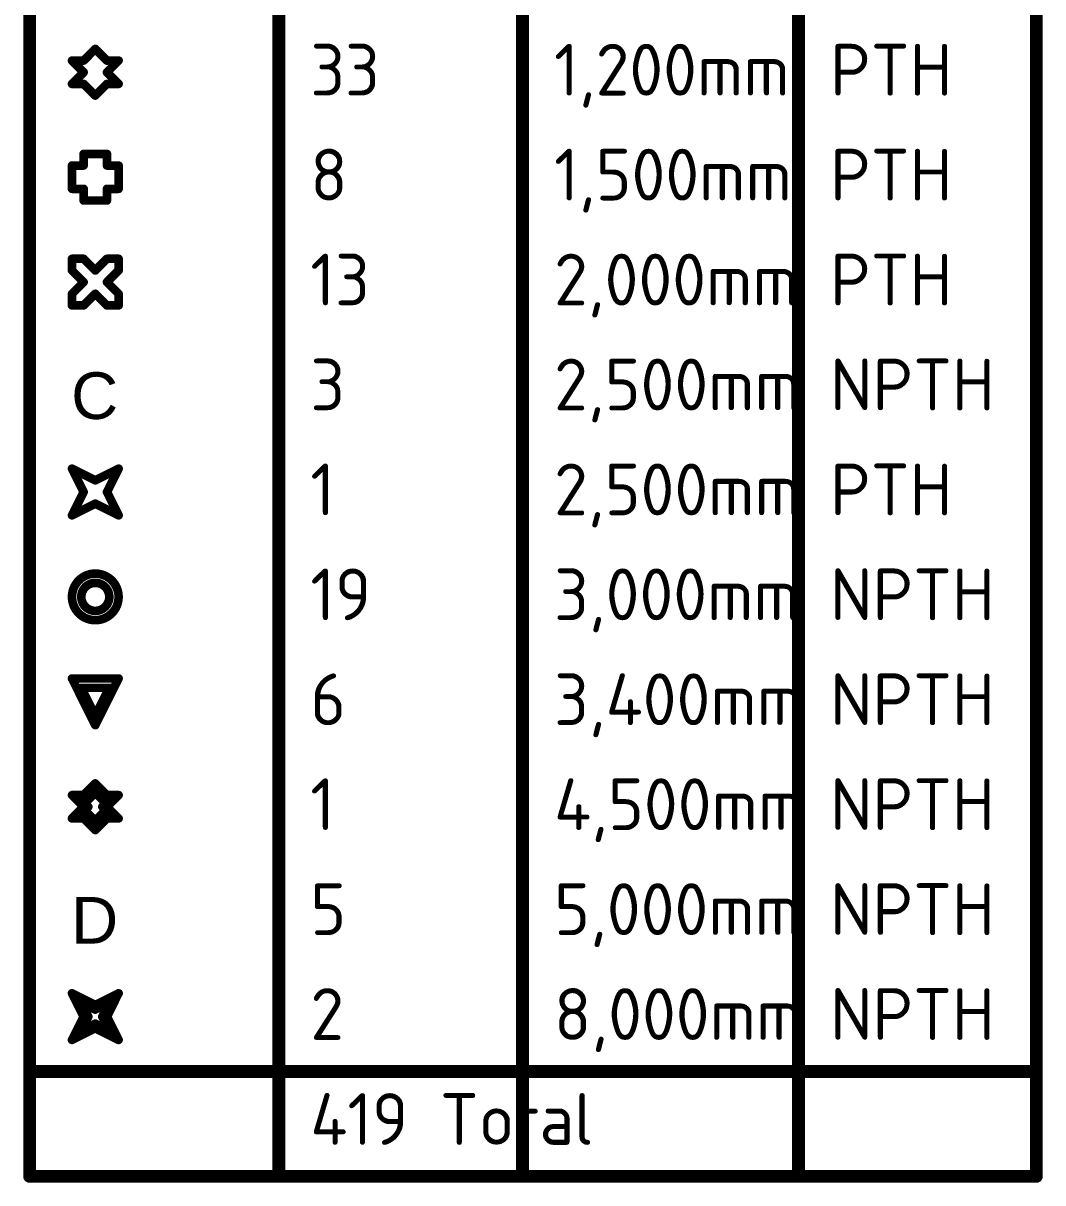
# Model space of a CAD drawing. Header units: millimetres. Extents: x 3219 to 51106, y -14166 to 2063.
# Drawn here: x 5600.65 to 5630.69, y 1998.04 to 2032.2 of the extents above; entities that cross this region are included whole.
import ezdxf

# ---------------------------------------------------------------- set-up
doc = ezdxf.new("R2010")
doc.units = ezdxf.units.MM
doc.layers.add('Drill Drawing', color=1, linetype='Continuous')
doc.styles.add('Arial', font='arial.ttf', dxfattribs={"height": 3})
doc.styles.add('GOST type B', font='GOST_B.TTF', dxfattribs={"height": 3.5})

msp = doc.modelspace()

# ---------------------------------------------------------------- linework, layer by layer
at = {"layer": 'Drill Drawing'}
for points in [[(5600.839, 1998.229, 0.381, 0.381, 0), (5600.839, 2063.135, 0.381, 0.381, 0)], [(5608.179, 1998.229, 0.381, 0.381, 0), (5608.179, 2063.135, 0.381, 0.381, 0)], [(5615.361, 1998.229, 0.381, 0.381, 0), (5615.361, 2063.135, 0.381, 0.381, 0)], [(5623.491, 1998.229, 0.381, 0.381, 0), (5623.491, 2063.135, 0.381, 0.381, 0)], [(5630.495, 1998.229, 0.381, 0.381, 0), (5630.495, 2063.135, 0.381, 0.381, 0)], [(5602.429, 2031.094, 0.254, 0.254, 0), (5602.772, 2031.437, 0.254, 0.254, 0)], [(5602.772, 2031.437, 0.254, 0.254, 0), (5603.116, 2031.094, 0.254, 0.254, 0)], [(5602.086, 2031.094, 0.254, 0.254, 0), (5602.429, 2030.75, 0.254, 0.254, 0)], [(5602.086, 2031.094, 0.254, 0.254, 0), (5602.429, 2031.094, 0.254, 0.254, 0)], [(5603.116, 2031.094, 0.254, 0.254, 0), (5603.459, 2031.094, 0.254, 0.254, 0)], [(5603.116, 2030.75, 0.254, 0.254, 0), (5603.459, 2031.094, 0.254, 0.254, 0)], [(5602.086, 2030.407, 0.254, 0.254, 0), (5602.429, 2030.75, 0.254, 0.254, 0)], [(5603.116, 2030.75, 0.254, 0.254, 0), (5603.459, 2030.407, 0.254, 0.254, 0)], [(5602.086, 2030.407, 0.254, 0.254, 0), (5602.429, 2030.407, 0.254, 0.254, 0)], [(5602.429, 2030.407, 0.254, 0.254, 0), (5602.772, 2030.064, 0.254, 0.254, 0)], [(5602.772, 2030.064, 0.254, 0.254, 0), (5603.116, 2030.407, 0.254, 0.254, 0)], [(5603.116, 2030.407, 0.254, 0.254, 0), (5603.459, 2030.407, 0.254, 0.254, 0)], [(5602.429, 2028.003, 0.254, 0.254, 0), (5602.429, 2028.346, 0.254, 0.254, 0)], [(5602.429, 2028.346, 0.254, 0.254, 0), (5603.116, 2028.346, 0.254, 0.254, 0)], [(5603.116, 2028.003, 0.254, 0.254, 0), (5603.116, 2028.346, 0.254, 0.254, 0)], [(5602.086, 2027.316, 0.254, 0.254, 0), (5602.086, 2028.003, 0.254, 0.254, 0)], [(5602.086, 2028.003, 0.254, 0.254, 0), (5602.429, 2028.003, 0.254, 0.254, 0)], [(5603.116, 2028.003, 0.254, 0.254, 0), (5603.459, 2028.003, 0.254, 0.254, 0)], [(5603.459, 2027.316, 0.254, 0.254, 0), (5603.459, 2028.003, 0.254, 0.254, 0)], [(5602.086, 2027.316, 0.254, 0.254, 0), (5602.429, 2027.316, 0.254, 0.254, 0)], [(5602.429, 2026.973, 0.254, 0.254, 0), (5602.429, 2027.316, 0.254, 0.254, 0)], [(5603.116, 2027.316, 0.254, 0.254, 0), (5603.459, 2027.316, 0.254, 0.254, 0)], [(5603.116, 2026.973, 0.254, 0.254, 0), (5603.116, 2027.316, 0.254, 0.254, 0)], [(5602.429, 2026.973, 0.254, 0.254, 0), (5603.116, 2026.973, 0.254, 0.254, 0)], [(5602.086, 2024.912, 0.254, 0.254, 0), (5602.086, 2025.256, 0.254, 0.254, 0)], [(5602.086, 2025.256, 0.254, 0.254, 0), (5602.429, 2025.256, 0.254, 0.254, 0)], [(5602.429, 2025.256, 0.254, 0.254, 0), (5602.772, 2024.912, 0.254, 0.254, 0)], [(5602.772, 2024.912, 0.254, 0.254, 0), (5603.116, 2025.256, 0.254, 0.254, 0)], [(5603.116, 2025.256, 0.254, 0.254, 0), (5603.459, 2025.256, 0.254, 0.254, 0)], [(5603.459, 2024.912, 0.254, 0.254, 0), (5603.459, 2025.256, 0.254, 0.254, 0)], [(5602.086, 2024.912, 0.254, 0.254, 0), (5602.429, 2024.569, 0.254, 0.254, 0)], [(5603.116, 2024.569, 0.254, 0.254, 0), (5603.459, 2024.912, 0.254, 0.254, 0)], [(5602.086, 2024.225, 0.254, 0.254, 0), (5602.429, 2024.569, 0.254, 0.254, 0)], [(5603.116, 2024.569, 0.254, 0.254, 0), (5603.459, 2024.225, 0.254, 0.254, 0)], [(5602.086, 2023.882, 0.254, 0.254, 0), (5602.086, 2024.225, 0.254, 0.254, 0)], [(5602.429, 2023.882, 0.254, 0.254, 0), (5602.772, 2024.225, 0.254, 0.254, 0)], [(5602.772, 2024.225, 0.254, 0.254, 0), (5603.116, 2023.882, 0.254, 0.254, 0)], [(5603.459, 2023.882, 0.254, 0.254, 0), (5603.459, 2024.225, 0.254, 0.254, 0)], [(5602.086, 2023.882, 0.254, 0.254, 0), (5602.429, 2023.882, 0.254, 0.254, 0)], [(5603.116, 2023.882, 0.254, 0.254, 0), (5603.459, 2023.882, 0.254, 0.254, 0)], [(5602.086, 2019.074, 0.254, 0.254, 0), (5602.772, 2018.731, 0.254, 0.254, 0)], [(5602.086, 2019.074, 0.254, 0.254, 0), (5602.429, 2018.387, 0.254, 0.254, 0)], [(5602.772, 2018.731, 0.254, 0.254, 0), (5603.459, 2019.074, 0.254, 0.254, 0)], [(5603.116, 2018.387, 0.254, 0.254, 0), (5603.459, 2019.074, 0.254, 0.254, 0)], [(5602.086, 2017.7, 0.254, 0.254, 0), (5602.429, 2018.387, 0.254, 0.254, 0)], [(5603.116, 2018.387, 0.254, 0.254, 0), (5603.459, 2017.7, 0.254, 0.254, 0)], [(5602.086, 2017.7, 0.254, 0.254, 0), (5602.772, 2018.044, 0.254, 0.254, 0)], [(5602.772, 2018.044, 0.254, 0.254, 0), (5603.459, 2017.7, 0.254, 0.254, 0)], [(5602.086, 2012.893, 0.254, 0.254, 0), (5603.459, 2012.893, 0.254, 0.254, 0)], [(5602.086, 2012.893, 0.254, 0.254, 0), (5602.772, 2011.519, 0.254, 0.254, 0)], [(5602.772, 2011.519, 0.254, 0.254, 0), (5603.459, 2012.893, 0.254, 0.254, 0)], [(5602.36, 2012.618, 0.254, 0.254, 0), (5603.185, 2012.618, 0.254, 0.254, 0)], [(5602.36, 2012.618, 0.254, 0.254, 0), (5602.772, 2011.794, 0.254, 0.254, 0)], [(5602.772, 2011.794, 0.254, 0.254, 0), (5603.185, 2012.618, 0.254, 0.254, 0)], [(5602.429, 2009.458, 0.254, 0.254, 0), (5602.772, 2009.802, 0.254, 0.254, 0)], [(5602.772, 2009.802, 0.254, 0.254, 0), (5603.116, 2009.458, 0.254, 0.254, 0)], [(5602.086, 2009.458, 0.254, 0.254, 0), (5602.429, 2009.115, 0.254, 0.254, 0)], [(5602.086, 2009.458, 0.254, 0.254, 0), (5602.429, 2009.458, 0.254, 0.254, 0)], [(5602.566, 2009.321, 0.254, 0.254, 0), (5602.772, 2009.527, 0.254, 0.254, 0)], [(5602.772, 2009.527, 0.254, 0.254, 0), (5602.979, 2009.321, 0.254, 0.254, 0)], [(5603.116, 2009.458, 0.254, 0.254, 0), (5603.459, 2009.458, 0.254, 0.254, 0)], [(5603.116, 2009.115, 0.254, 0.254, 0), (5603.459, 2009.458, 0.254, 0.254, 0)], [(5602.086, 2008.772, 0.254, 0.254, 0), (5602.429, 2009.115, 0.254, 0.254, 0)], [(5602.36, 2009.321, 0.254, 0.254, 0), (5602.566, 2009.115, 0.254, 0.254, 0)], [(5602.36, 2009.321, 0.254, 0.254, 0), (5602.566, 2009.321, 0.254, 0.254, 0)], [(5602.36, 2008.909, 0.254, 0.254, 0), (5602.566, 2009.115, 0.254, 0.254, 0)], [(5602.979, 2009.321, 0.254, 0.254, 0), (5603.185, 2009.321, 0.254, 0.254, 0)], [(5602.979, 2009.115, 0.254, 0.254, 0), (5603.185, 2009.321, 0.254, 0.254, 0)], [(5602.979, 2009.115, 0.254, 0.254, 0), (5603.185, 2008.909, 0.254, 0.254, 0)], [(5603.116, 2009.115, 0.254, 0.254, 0), (5603.459, 2008.772, 0.254, 0.254, 0)], [(5602.086, 2008.772, 0.254, 0.254, 0), (5602.429, 2008.772, 0.254, 0.254, 0)], [(5602.36, 2008.909, 0.254, 0.254, 0), (5602.566, 2008.909, 0.254, 0.254, 0)], [(5602.429, 2008.772, 0.254, 0.254, 0), (5602.772, 2008.428, 0.254, 0.254, 0)], [(5602.566, 2008.909, 0.254, 0.254, 0), (5602.772, 2008.703, 0.254, 0.254, 0)], [(5602.772, 2008.703, 0.254, 0.254, 0), (5602.979, 2008.909, 0.254, 0.254, 0)], [(5602.772, 2008.428, 0.254, 0.254, 0), (5603.116, 2008.772, 0.254, 0.254, 0)], [(5602.979, 2008.909, 0.254, 0.254, 0), (5603.185, 2008.909, 0.254, 0.254, 0)], [(5603.116, 2008.772, 0.254, 0.254, 0), (5603.459, 2008.772, 0.254, 0.254, 0)], [(5602.086, 2003.62, 0.254, 0.254, 0), (5602.772, 2003.277, 0.254, 0.254, 0)], [(5602.086, 2003.62, 0.254, 0.254, 0), (5602.429, 2002.933, 0.254, 0.254, 0)], [(5602.772, 2003.277, 0.254, 0.254, 0), (5603.459, 2003.62, 0.254, 0.254, 0)], [(5603.116, 2002.933, 0.254, 0.254, 0), (5603.459, 2003.62, 0.254, 0.254, 0)], [(5602.36, 2003.346, 0.254, 0.254, 0), (5602.772, 2003.14, 0.254, 0.254, 0)], [(5602.36, 2003.346, 0.254, 0.254, 0), (5602.566, 2002.933, 0.254, 0.254, 0)], [(5602.772, 2003.14, 0.254, 0.254, 0), (5603.185, 2003.346, 0.254, 0.254, 0)], [(5602.979, 2002.933, 0.254, 0.254, 0), (5603.185, 2003.346, 0.254, 0.254, 0)], [(5602.086, 2002.247, 0.254, 0.254, 0), (5602.429, 2002.933, 0.254, 0.254, 0)], [(5602.36, 2002.521, 0.254, 0.254, 0), (5602.566, 2002.933, 0.254, 0.254, 0)], [(5602.979, 2002.933, 0.254, 0.254, 0), (5603.185, 2002.521, 0.254, 0.254, 0)], [(5603.116, 2002.933, 0.254, 0.254, 0), (5603.459, 2002.247, 0.254, 0.254, 0)], [(5602.086, 2002.247, 0.254, 0.254, 0), (5602.772, 2002.59, 0.254, 0.254, 0)], [(5602.36, 2002.521, 0.254, 0.254, 0), (5602.772, 2002.727, 0.254, 0.254, 0)], [(5602.772, 2002.727, 0.254, 0.254, 0), (5603.185, 2002.521, 0.254, 0.254, 0)], [(5602.772, 2002.59, 0.254, 0.254, 0), (5603.459, 2002.247, 0.254, 0.254, 0)], [(5600.839, 2001.319, 0.381, 0.381, 0), (5630.495, 2001.319, 0.381, 0.381, 0)], [(5600.839, 1998.229, 0.381, 0.381, 0), (5630.495, 1998.229, 0.381, 0.381, 0)]]:
    msp.add_lwpolyline(points, format="xyseb", dxfattribs=at)
for points in [[(5602.709, 2031.437, 0.127, 0.127, 1), (5602.836, 2031.437, 0.127, 0.127, 1)], [(5602.709, 2031.437, 0.127, 0.127, 1), (5602.836, 2031.437, 0.127, 0.127, 1)], [(5602.022, 2031.094, 0.127, 0.127, 1), (5602.149, 2031.094, 0.127, 0.127, 1)], [(5602.022, 2031.094, 0.127, 0.127, 1), (5602.149, 2031.094, 0.127, 0.127, 1)], [(5602.366, 2031.094, 0.127, 0.127, 1), (5602.493, 2031.094, 0.127, 0.127, 1)], [(5602.366, 2031.094, 0.127, 0.127, 1), (5602.493, 2031.094, 0.127, 0.127, 1)], [(5603.052, 2031.094, 0.127, 0.127, 1), (5603.179, 2031.094, 0.127, 0.127, 1)], [(5603.052, 2031.094, 0.127, 0.127, 1), (5603.179, 2031.094, 0.127, 0.127, 1)], [(5603.396, 2031.094, 0.127, 0.127, 1), (5603.523, 2031.094, 0.127, 0.127, 1)], [(5603.396, 2031.094, 0.127, 0.127, 1), (5603.523, 2031.094, 0.127, 0.127, 1)], [(5602.366, 2030.75, 0.127, 0.127, 1), (5602.493, 2030.75, 0.127, 0.127, 1)], [(5602.366, 2030.75, 0.127, 0.127, 1), (5602.493, 2030.75, 0.127, 0.127, 1)], [(5603.052, 2030.75, 0.127, 0.127, 1), (5603.179, 2030.75, 0.127, 0.127, 1)], [(5603.052, 2030.75, 0.127, 0.127, 1), (5603.179, 2030.75, 0.127, 0.127, 1)], [(5602.022, 2030.407, 0.127, 0.127, 1), (5602.149, 2030.407, 0.127, 0.127, 1)], [(5602.022, 2030.407, 0.127, 0.127, 1), (5602.149, 2030.407, 0.127, 0.127, 1)], [(5602.366, 2030.407, 0.127, 0.127, 1), (5602.493, 2030.407, 0.127, 0.127, 1)], [(5602.366, 2030.407, 0.127, 0.127, 1), (5602.493, 2030.407, 0.127, 0.127, 1)], [(5603.052, 2030.407, 0.127, 0.127, 1), (5603.179, 2030.407, 0.127, 0.127, 1)], [(5603.052, 2030.407, 0.127, 0.127, 1), (5603.179, 2030.407, 0.127, 0.127, 1)], [(5603.396, 2030.407, 0.127, 0.127, 1), (5603.523, 2030.407, 0.127, 0.127, 1)], [(5603.396, 2030.407, 0.127, 0.127, 1), (5603.523, 2030.407, 0.127, 0.127, 1)], [(5602.709, 2030.064, 0.127, 0.127, 1), (5602.836, 2030.064, 0.127, 0.127, 1)], [(5602.709, 2030.064, 0.127, 0.127, 1), (5602.836, 2030.064, 0.127, 0.127, 1)], [(5602.366, 2028.346, 0.127, 0.127, 1), (5602.493, 2028.346, 0.127, 0.127, 1)], [(5602.366, 2028.346, 0.127, 0.127, 1), (5602.493, 2028.346, 0.127, 0.127, 1)], [(5603.052, 2028.346, 0.127, 0.127, 1), (5603.179, 2028.346, 0.127, 0.127, 1)], [(5603.052, 2028.346, 0.127, 0.127, 1), (5603.179, 2028.346, 0.127, 0.127, 1)], [(5602.022, 2028.003, 0.127, 0.127, 1), (5602.149, 2028.003, 0.127, 0.127, 1)], [(5602.022, 2028.003, 0.127, 0.127, 1), (5602.149, 2028.003, 0.127, 0.127, 1)], [(5602.366, 2028.003, 0.127, 0.127, 1), (5602.493, 2028.003, 0.127, 0.127, 1)], [(5602.366, 2028.003, 0.127, 0.127, 1), (5602.493, 2028.003, 0.127, 0.127, 1)], [(5603.052, 2028.003, 0.127, 0.127, 1), (5603.179, 2028.003, 0.127, 0.127, 1)], [(5603.052, 2028.003, 0.127, 0.127, 1), (5603.179, 2028.003, 0.127, 0.127, 1)], [(5603.396, 2028.003, 0.127, 0.127, 1), (5603.523, 2028.003, 0.127, 0.127, 1)], [(5603.396, 2028.003, 0.127, 0.127, 1), (5603.523, 2028.003, 0.127, 0.127, 1)], [(5602.022, 2027.316, 0.127, 0.127, 1), (5602.149, 2027.316, 0.127, 0.127, 1)], [(5602.022, 2027.316, 0.127, 0.127, 1), (5602.149, 2027.316, 0.127, 0.127, 1)], [(5602.366, 2027.316, 0.127, 0.127, 1), (5602.493, 2027.316, 0.127, 0.127, 1)], [(5602.366, 2027.316, 0.127, 0.127, 1), (5602.493, 2027.316, 0.127, 0.127, 1)], [(5603.052, 2027.316, 0.127, 0.127, 1), (5603.179, 2027.316, 0.127, 0.127, 1)], [(5603.052, 2027.316, 0.127, 0.127, 1), (5603.179, 2027.316, 0.127, 0.127, 1)], [(5603.396, 2027.316, 0.127, 0.127, 1), (5603.523, 2027.316, 0.127, 0.127, 1)], [(5603.396, 2027.316, 0.127, 0.127, 1), (5603.523, 2027.316, 0.127, 0.127, 1)], [(5602.366, 2026.973, 0.127, 0.127, 1), (5602.493, 2026.973, 0.127, 0.127, 1)], [(5602.366, 2026.973, 0.127, 0.127, 1), (5602.493, 2026.973, 0.127, 0.127, 1)], [(5603.052, 2026.973, 0.127, 0.127, 1), (5603.179, 2026.973, 0.127, 0.127, 1)], [(5603.052, 2026.973, 0.127, 0.127, 1), (5603.179, 2026.973, 0.127, 0.127, 1)], [(5602.022, 2025.256, 0.127, 0.127, 1), (5602.149, 2025.256, 0.127, 0.127, 1)], [(5602.022, 2025.256, 0.127, 0.127, 1), (5602.149, 2025.256, 0.127, 0.127, 1)], [(5602.366, 2025.256, 0.127, 0.127, 1), (5602.493, 2025.256, 0.127, 0.127, 1)], [(5602.366, 2025.256, 0.127, 0.127, 1), (5602.493, 2025.256, 0.127, 0.127, 1)], [(5603.052, 2025.256, 0.127, 0.127, 1), (5603.179, 2025.256, 0.127, 0.127, 1)], [(5603.052, 2025.256, 0.127, 0.127, 1), (5603.179, 2025.256, 0.127, 0.127, 1)], [(5603.396, 2025.256, 0.127, 0.127, 1), (5603.523, 2025.256, 0.127, 0.127, 1)], [(5603.396, 2025.256, 0.127, 0.127, 1), (5603.523, 2025.256, 0.127, 0.127, 1)], [(5602.022, 2024.912, 0.127, 0.127, 1), (5602.149, 2024.912, 0.127, 0.127, 1)], [(5602.022, 2024.912, 0.127, 0.127, 1), (5602.149, 2024.912, 0.127, 0.127, 1)], [(5602.709, 2024.912, 0.127, 0.127, 1), (5602.836, 2024.912, 0.127, 0.127, 1)], [(5602.709, 2024.912, 0.127, 0.127, 1), (5602.836, 2024.912, 0.127, 0.127, 1)], [(5603.396, 2024.912, 0.127, 0.127, 1), (5603.523, 2024.912, 0.127, 0.127, 1)], [(5603.396, 2024.912, 0.127, 0.127, 1), (5603.523, 2024.912, 0.127, 0.127, 1)], [(5602.366, 2024.569, 0.127, 0.127, 1), (5602.493, 2024.569, 0.127, 0.127, 1)], [(5602.366, 2024.569, 0.127, 0.127, 1), (5602.493, 2024.569, 0.127, 0.127, 1)], [(5603.052, 2024.569, 0.127, 0.127, 1), (5603.179, 2024.569, 0.127, 0.127, 1)], [(5603.052, 2024.569, 0.127, 0.127, 1), (5603.179, 2024.569, 0.127, 0.127, 1)], [(5602.022, 2024.225, 0.127, 0.127, 1), (5602.149, 2024.225, 0.127, 0.127, 1)], [(5602.022, 2024.225, 0.127, 0.127, 1), (5602.149, 2024.225, 0.127, 0.127, 1)], [(5602.709, 2024.225, 0.127, 0.127, 1), (5602.836, 2024.225, 0.127, 0.127, 1)], [(5602.709, 2024.225, 0.127, 0.127, 1), (5602.836, 2024.225, 0.127, 0.127, 1)], [(5603.396, 2024.225, 0.127, 0.127, 1), (5603.523, 2024.225, 0.127, 0.127, 1)], [(5603.396, 2024.225, 0.127, 0.127, 1), (5603.523, 2024.225, 0.127, 0.127, 1)], [(5602.022, 2023.882, 0.127, 0.127, 1), (5602.149, 2023.882, 0.127, 0.127, 1)], [(5602.022, 2023.882, 0.127, 0.127, 1), (5602.149, 2023.882, 0.127, 0.127, 1)], [(5602.366, 2023.882, 0.127, 0.127, 1), (5602.493, 2023.882, 0.127, 0.127, 1)], [(5602.366, 2023.882, 0.127, 0.127, 1), (5602.493, 2023.882, 0.127, 0.127, 1)], [(5603.052, 2023.882, 0.127, 0.127, 1), (5603.179, 2023.882, 0.127, 0.127, 1)], [(5603.052, 2023.882, 0.127, 0.127, 1), (5603.179, 2023.882, 0.127, 0.127, 1)], [(5603.396, 2023.882, 0.127, 0.127, 1), (5603.523, 2023.882, 0.127, 0.127, 1)], [(5603.396, 2023.882, 0.127, 0.127, 1), (5603.523, 2023.882, 0.127, 0.127, 1)], [(5602.022, 2019.074, 0.127, 0.127, 1), (5602.149, 2019.074, 0.127, 0.127, 1)], [(5602.022, 2019.074, 0.127, 0.127, 1), (5602.149, 2019.074, 0.127, 0.127, 1)], [(5603.396, 2019.074, 0.127, 0.127, 1), (5603.523, 2019.074, 0.127, 0.127, 1)], [(5603.396, 2019.074, 0.127, 0.127, 1), (5603.523, 2019.074, 0.127, 0.127, 1)], [(5602.709, 2018.731, 0.127, 0.127, 1), (5602.836, 2018.731, 0.127, 0.127, 1)], [(5602.709, 2018.731, 0.127, 0.127, 1), (5602.836, 2018.731, 0.127, 0.127, 1)], [(5602.366, 2018.387, 0.127, 0.127, 1), (5602.493, 2018.387, 0.127, 0.127, 1)], [(5602.366, 2018.387, 0.127, 0.127, 1), (5602.493, 2018.387, 0.127, 0.127, 1)], [(5603.052, 2018.387, 0.127, 0.127, 1), (5603.179, 2018.387, 0.127, 0.127, 1)], [(5603.052, 2018.387, 0.127, 0.127, 1), (5603.179, 2018.387, 0.127, 0.127, 1)], [(5602.709, 2018.044, 0.127, 0.127, 1), (5602.836, 2018.044, 0.127, 0.127, 1)], [(5602.709, 2018.044, 0.127, 0.127, 1), (5602.836, 2018.044, 0.127, 0.127, 1)], [(5602.022, 2017.7, 0.127, 0.127, 1), (5602.149, 2017.7, 0.127, 0.127, 1)], [(5602.022, 2017.7, 0.127, 0.127, 1), (5602.149, 2017.7, 0.127, 0.127, 1)], [(5603.396, 2017.7, 0.127, 0.127, 1), (5603.523, 2017.7, 0.127, 0.127, 1)], [(5603.396, 2017.7, 0.127, 0.127, 1), (5603.523, 2017.7, 0.127, 0.127, 1)], [(5603.459, 2015.297, 0.254, 0.254, 1), (5602.086, 2015.297, 0.254, 0.254, 1)], [(5603.185, 2015.297, 0.254, 0.254, 1), (5602.36, 2015.297, 0.254, 0.254, 1)], [(5602.022, 2015.297, 0.127, 0.127, 1), (5602.149, 2015.297, 0.127, 0.127, 1)], [(5602.297, 2015.297, 0.127, 0.127, 1), (5602.424, 2015.297, 0.127, 0.127, 1)], [(5603.121, 2015.297, 0.127, 0.127, 1), (5603.248, 2015.297, 0.127, 0.127, 1)], [(5603.396, 2015.297, 0.127, 0.127, 1), (5603.523, 2015.297, 0.127, 0.127, 1)], [(5602.022, 2012.893, 0.127, 0.127, 1), (5602.149, 2012.893, 0.127, 0.127, 1)], [(5602.022, 2012.893, 0.127, 0.127, 1), (5602.149, 2012.893, 0.127, 0.127, 1)], [(5603.396, 2012.893, 0.127, 0.127, 1), (5603.523, 2012.893, 0.127, 0.127, 1)], [(5603.396, 2012.893, 0.127, 0.127, 1), (5603.523, 2012.893, 0.127, 0.127, 1)], [(5602.297, 2012.618, 0.127, 0.127, 1), (5602.424, 2012.618, 0.127, 0.127, 1)], [(5602.297, 2012.618, 0.127, 0.127, 1), (5602.424, 2012.618, 0.127, 0.127, 1)], [(5603.121, 2012.618, 0.127, 0.127, 1), (5603.248, 2012.618, 0.127, 0.127, 1)], [(5603.121, 2012.618, 0.127, 0.127, 1), (5603.248, 2012.618, 0.127, 0.127, 1)], [(5602.709, 2011.794, 0.127, 0.127, 1), (5602.836, 2011.794, 0.127, 0.127, 1)], [(5602.709, 2011.794, 0.127, 0.127, 1), (5602.836, 2011.794, 0.127, 0.127, 1)], [(5602.709, 2011.519, 0.127, 0.127, 1), (5602.836, 2011.519, 0.127, 0.127, 1)], [(5602.709, 2011.519, 0.127, 0.127, 1), (5602.836, 2011.519, 0.127, 0.127, 1)], [(5602.709, 2009.802, 0.127, 0.127, 1), (5602.836, 2009.802, 0.127, 0.127, 1)], [(5602.709, 2009.802, 0.127, 0.127, 1), (5602.836, 2009.802, 0.127, 0.127, 1)], [(5602.022, 2009.458, 0.127, 0.127, 1), (5602.149, 2009.458, 0.127, 0.127, 1)], [(5602.022, 2009.458, 0.127, 0.127, 1), (5602.149, 2009.458, 0.127, 0.127, 1)], [(5602.366, 2009.458, 0.127, 0.127, 1), (5602.493, 2009.458, 0.127, 0.127, 1)], [(5602.366, 2009.458, 0.127, 0.127, 1), (5602.493, 2009.458, 0.127, 0.127, 1)], [(5602.709, 2009.527, 0.127, 0.127, 1), (5602.836, 2009.527, 0.127, 0.127, 1)], [(5602.709, 2009.527, 0.127, 0.127, 1), (5602.836, 2009.527, 0.127, 0.127, 1)], [(5603.052, 2009.458, 0.127, 0.127, 1), (5603.179, 2009.458, 0.127, 0.127, 1)], [(5603.052, 2009.458, 0.127, 0.127, 1), (5603.179, 2009.458, 0.127, 0.127, 1)], [(5603.396, 2009.458, 0.127, 0.127, 1), (5603.523, 2009.458, 0.127, 0.127, 1)], [(5603.396, 2009.458, 0.127, 0.127, 1), (5603.523, 2009.458, 0.127, 0.127, 1)], [(5602.297, 2009.321, 0.127, 0.127, 1), (5602.424, 2009.321, 0.127, 0.127, 1)], [(5602.297, 2009.321, 0.127, 0.127, 1), (5602.424, 2009.321, 0.127, 0.127, 1)], [(5602.366, 2009.115, 0.127, 0.127, 1), (5602.493, 2009.115, 0.127, 0.127, 1)], [(5602.366, 2009.115, 0.127, 0.127, 1), (5602.493, 2009.115, 0.127, 0.127, 1)], [(5602.503, 2009.321, 0.127, 0.127, 1), (5602.63, 2009.321, 0.127, 0.127, 1)], [(5602.503, 2009.321, 0.127, 0.127, 1), (5602.63, 2009.321, 0.127, 0.127, 1)], [(5602.503, 2009.115, 0.127, 0.127, 1), (5602.63, 2009.115, 0.127, 0.127, 1)], [(5602.503, 2009.115, 0.127, 0.127, 1), (5602.63, 2009.115, 0.127, 0.127, 1)], [(5602.915, 2009.321, 0.127, 0.127, 1), (5603.042, 2009.321, 0.127, 0.127, 1)], [(5602.915, 2009.321, 0.127, 0.127, 1), (5603.042, 2009.321, 0.127, 0.127, 1)], [(5602.915, 2009.115, 0.127, 0.127, 1), (5603.042, 2009.115, 0.127, 0.127, 1)], [(5602.915, 2009.115, 0.127, 0.127, 1), (5603.042, 2009.115, 0.127, 0.127, 1)], [(5603.052, 2009.115, 0.127, 0.127, 1), (5603.179, 2009.115, 0.127, 0.127, 1)], [(5603.052, 2009.115, 0.127, 0.127, 1), (5603.179, 2009.115, 0.127, 0.127, 1)], [(5603.121, 2009.321, 0.127, 0.127, 1), (5603.248, 2009.321, 0.127, 0.127, 1)], [(5603.121, 2009.321, 0.127, 0.127, 1), (5603.248, 2009.321, 0.127, 0.127, 1)], [(5602.022, 2008.772, 0.127, 0.127, 1), (5602.149, 2008.772, 0.127, 0.127, 1)], [(5602.022, 2008.772, 0.127, 0.127, 1), (5602.149, 2008.772, 0.127, 0.127, 1)], [(5602.297, 2008.909, 0.127, 0.127, 1), (5602.424, 2008.909, 0.127, 0.127, 1)], [(5602.297, 2008.909, 0.127, 0.127, 1), (5602.424, 2008.909, 0.127, 0.127, 1)], [(5602.366, 2008.772, 0.127, 0.127, 1), (5602.493, 2008.772, 0.127, 0.127, 1)], [(5602.366, 2008.772, 0.127, 0.127, 1), (5602.493, 2008.772, 0.127, 0.127, 1)], [(5602.503, 2008.909, 0.127, 0.127, 1), (5602.63, 2008.909, 0.127, 0.127, 1)], [(5602.503, 2008.909, 0.127, 0.127, 1), (5602.63, 2008.909, 0.127, 0.127, 1)], [(5602.709, 2008.703, 0.127, 0.127, 1), (5602.836, 2008.703, 0.127, 0.127, 1)], [(5602.709, 2008.703, 0.127, 0.127, 1), (5602.836, 2008.703, 0.127, 0.127, 1)], [(5602.915, 2008.909, 0.127, 0.127, 1), (5603.042, 2008.909, 0.127, 0.127, 1)], [(5602.915, 2008.909, 0.127, 0.127, 1), (5603.042, 2008.909, 0.127, 0.127, 1)], [(5603.052, 2008.772, 0.127, 0.127, 1), (5603.179, 2008.772, 0.127, 0.127, 1)], [(5603.052, 2008.772, 0.127, 0.127, 1), (5603.179, 2008.772, 0.127, 0.127, 1)], [(5603.121, 2008.909, 0.127, 0.127, 1), (5603.248, 2008.909, 0.127, 0.127, 1)], [(5603.121, 2008.909, 0.127, 0.127, 1), (5603.248, 2008.909, 0.127, 0.127, 1)], [(5603.396, 2008.772, 0.127, 0.127, 1), (5603.523, 2008.772, 0.127, 0.127, 1)], [(5603.396, 2008.772, 0.127, 0.127, 1), (5603.523, 2008.772, 0.127, 0.127, 1)], [(5602.709, 2008.428, 0.127, 0.127, 1), (5602.836, 2008.428, 0.127, 0.127, 1)], [(5602.709, 2008.428, 0.127, 0.127, 1), (5602.836, 2008.428, 0.127, 0.127, 1)], [(5602.022, 2003.62, 0.127, 0.127, 1), (5602.149, 2003.62, 0.127, 0.127, 1)], [(5602.022, 2003.62, 0.127, 0.127, 1), (5602.149, 2003.62, 0.127, 0.127, 1)], [(5603.396, 2003.62, 0.127, 0.127, 1), (5603.523, 2003.62, 0.127, 0.127, 1)], [(5603.396, 2003.62, 0.127, 0.127, 1), (5603.523, 2003.62, 0.127, 0.127, 1)], [(5602.297, 2003.346, 0.127, 0.127, 1), (5602.424, 2003.346, 0.127, 0.127, 1)], [(5602.297, 2003.346, 0.127, 0.127, 1), (5602.424, 2003.346, 0.127, 0.127, 1)], [(5602.709, 2003.277, 0.127, 0.127, 1), (5602.836, 2003.277, 0.127, 0.127, 1)], [(5602.709, 2003.277, 0.127, 0.127, 1), (5602.836, 2003.277, 0.127, 0.127, 1)], [(5603.121, 2003.346, 0.127, 0.127, 1), (5603.248, 2003.346, 0.127, 0.127, 1)], [(5603.121, 2003.346, 0.127, 0.127, 1), (5603.248, 2003.346, 0.127, 0.127, 1)], [(5602.366, 2002.933, 0.127, 0.127, 1), (5602.493, 2002.933, 0.127, 0.127, 1)], [(5602.366, 2002.933, 0.127, 0.127, 1), (5602.493, 2002.933, 0.127, 0.127, 1)], [(5602.503, 2002.933, 0.127, 0.127, 1), (5602.63, 2002.933, 0.127, 0.127, 1)], [(5602.503, 2002.933, 0.127, 0.127, 1), (5602.63, 2002.933, 0.127, 0.127, 1)], [(5602.709, 2003.14, 0.127, 0.127, 1), (5602.836, 2003.14, 0.127, 0.127, 1)], [(5602.709, 2003.14, 0.127, 0.127, 1), (5602.836, 2003.14, 0.127, 0.127, 1)], [(5602.915, 2002.933, 0.127, 0.127, 1), (5603.042, 2002.933, 0.127, 0.127, 1)], [(5602.915, 2002.933, 0.127, 0.127, 1), (5603.042, 2002.933, 0.127, 0.127, 1)], [(5603.052, 2002.933, 0.127, 0.127, 1), (5603.179, 2002.933, 0.127, 0.127, 1)], [(5603.052, 2002.933, 0.127, 0.127, 1), (5603.179, 2002.933, 0.127, 0.127, 1)], [(5602.709, 2002.727, 0.127, 0.127, 1), (5602.836, 2002.727, 0.127, 0.127, 1)], [(5602.709, 2002.727, 0.127, 0.127, 1), (5602.836, 2002.727, 0.127, 0.127, 1)], [(5602.709, 2002.59, 0.127, 0.127, 1), (5602.836, 2002.59, 0.127, 0.127, 1)], [(5602.709, 2002.59, 0.127, 0.127, 1), (5602.836, 2002.59, 0.127, 0.127, 1)], [(5602.022, 2002.247, 0.127, 0.127, 1), (5602.149, 2002.247, 0.127, 0.127, 1)], [(5602.022, 2002.247, 0.127, 0.127, 1), (5602.149, 2002.247, 0.127, 0.127, 1)], [(5602.297, 2002.521, 0.127, 0.127, 1), (5602.424, 2002.521, 0.127, 0.127, 1)], [(5602.297, 2002.521, 0.127, 0.127, 1), (5602.424, 2002.521, 0.127, 0.127, 1)], [(5603.121, 2002.521, 0.127, 0.127, 1), (5603.248, 2002.521, 0.127, 0.127, 1)], [(5603.121, 2002.521, 0.127, 0.127, 1), (5603.248, 2002.521, 0.127, 0.127, 1)], [(5603.396, 2002.247, 0.127, 0.127, 1), (5603.523, 2002.247, 0.127, 0.127, 1)], [(5603.396, 2002.247, 0.127, 0.127, 1), (5603.523, 2002.247, 0.127, 0.127, 1)], [(5600.743, 2001.319, 0.191, 0.191, 1), (5600.934, 2001.319, 0.191, 0.191, 1)], [(5630.4, 2001.319, 0.191, 0.191, 1), (5630.591, 2001.319, 0.191, 0.191, 1)], [(5600.743, 1998.229, 0.191, 0.191, 1), (5600.934, 1998.229, 0.191, 0.191, 1)], [(5600.743, 1998.229, 0.191, 0.191, 1), (5600.934, 1998.229, 0.191, 0.191, 1)], [(5608.084, 1998.229, 0.191, 0.191, 1), (5608.275, 1998.229, 0.191, 0.191, 1)], [(5615.266, 1998.229, 0.191, 0.191, 1), (5615.456, 1998.229, 0.191, 0.191, 1)], [(5623.396, 1998.229, 0.191, 0.191, 1), (5623.587, 1998.229, 0.191, 0.191, 1)], [(5630.4, 1998.229, 0.191, 0.191, 1), (5630.591, 1998.229, 0.191, 0.191, 1)], [(5630.4, 1998.229, 0.191, 0.191, 1), (5630.591, 1998.229, 0.191, 0.191, 1)]]:
    msp.add_lwpolyline(points, format="xyseb", close=True, dxfattribs=at)

# ---------------------------------------------------------------- texts
for s, height, style, p in [('33', 1.524, 'GOST type B', (5609.107, 2030.064)), ('1,200mm', 1.524, 'GOST type B', (5616.288, 2030.064)), ('PTH', 1.524, 'GOST type B', (5624.419, 2030.064)), ('8', 1.524, 'GOST type B', (5609.107, 2026.973)), ('1,500mm', 1.524, 'GOST type B', (5616.288, 2026.973)), ('PTH', 1.524, 'GOST type B', (5624.419, 2026.973)), ('13', 1.524, 'GOST type B', (5609.107, 2023.882)), ('2,000mm', 1.524, 'GOST type B', (5616.288, 2023.882)), ('PTH', 1.524, 'GOST type B', (5624.419, 2023.882)), ('3', 1.524, 'GOST type B', (5609.107, 2020.791)), ('2,500mm', 1.524, 'GOST type B', (5616.288, 2020.791)), ('NPTH', 1.524, 'GOST type B', (5624.419, 2020.791)), ('C', 1.374, 'Arial', (5602.061, 2020.537)), ('1', 1.524, 'GOST type B', (5609.107, 2017.7)), ('2,500mm', 1.524, 'GOST type B', (5616.288, 2017.7)), ('PTH', 1.524, 'GOST type B', (5624.419, 2017.7)), ('19', 1.524, 'GOST type B', (5609.107, 2014.61)), ('3,000mm', 1.524, 'GOST type B', (5616.288, 2014.61)), ('NPTH', 1.524, 'GOST type B', (5624.419, 2014.61)), ('6', 1.524, 'GOST type B', (5609.107, 2011.519)), ('3,400mm', 1.524, 'GOST type B', (5616.288, 2011.519)), ('NPTH', 1.524, 'GOST type B', (5624.419, 2011.519)), ('1', 1.524, 'GOST type B', (5609.107, 2008.428)), ('4,500mm', 1.524, 'GOST type B', (5616.288, 2008.428)), ('NPTH', 1.524, 'GOST type B', (5624.419, 2008.428)), ('5', 1.524, 'GOST type B', (5609.107, 2005.337)), ('5,000mm', 1.524, 'GOST type B', (5616.288, 2005.337)), ('NPTH', 1.524, 'GOST type B', (5624.419, 2005.337)), ('D', 1.374, 'Arial', (5602.061, 2005.084)), ('2', 1.524, 'GOST type B', (5609.107, 2002.247)), ('8,000mm', 1.524, 'GOST type B', (5616.288, 2002.247)), ('NPTH', 1.524, 'GOST type B', (5624.419, 2002.247)), ('419 Total', 1.524, 'GOST type B', (5609.107, 1999.156))]:
    msp.add_text(s, height=height, dxfattribs=dict(at, style=style)).set_placement(p)

doc.saveas('drawing.dxf')
